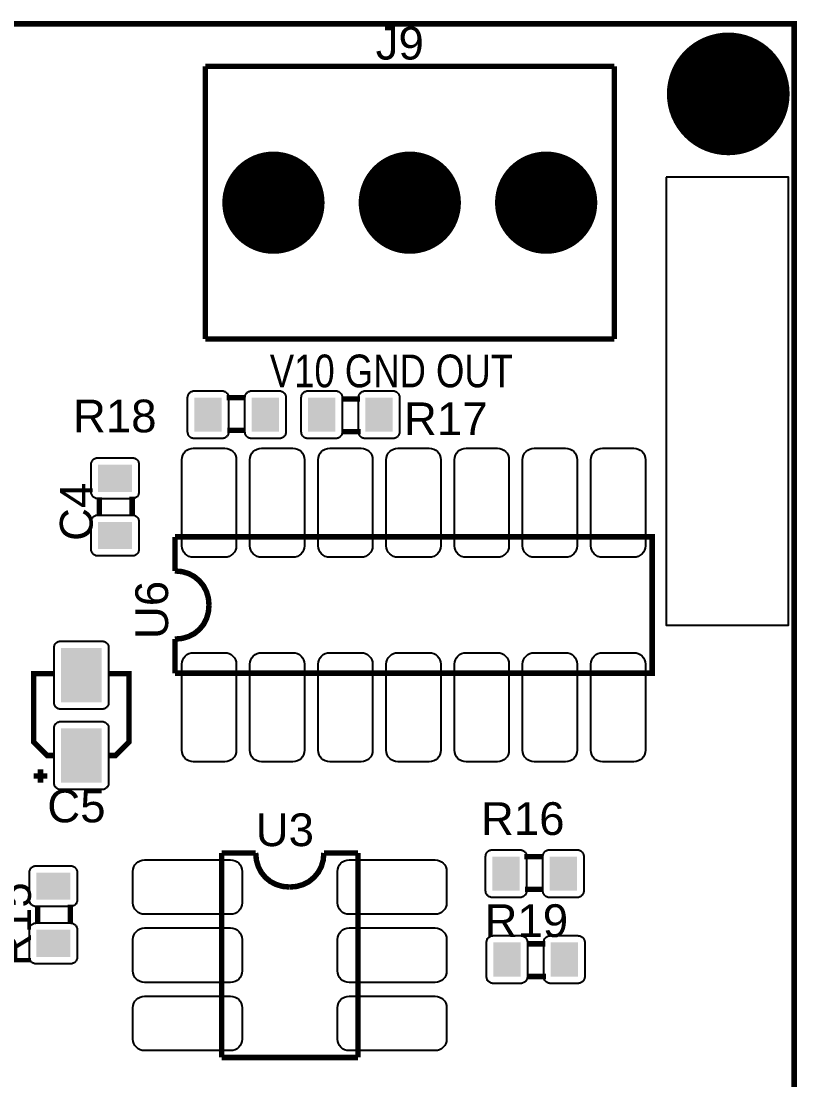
# Model space of a CAD drawing. Header units: inches. Extents: x 15 to 154, y 10 to 111.
# Drawn here: x 140.695 to 142.061, y 105.938 to 107.802 of the extents above; entities that cross this region are included whole.
import ezdxf

# ---------------------------------------------------------------- set-up
doc = ezdxf.new("R2010")
doc.units = ezdxf.units.IN
doc.header["$MEASUREMENT"] = 0

# ---------------------------------------------------------------- blocks, each defined once
blk = doc.blocks.new('RPAD')
blk.add_trace([(-0.5, -0.5), (-0.5, 0.5), (0.5, -0.5), (0.5, 0.5)])
blk = doc.blocks.new('EPAD')
at = {"const_width": 0.5}
blk.add_lwpolyline([(-0.25, 0, 1), (0.25, 0, 1)], format="xyb", close=True, dxfattribs=at)
blk = doc.blocks.new('rs485Board')
at = {"const_width": 0.008}
for points in [[(131.2508, 104.1719), (133.3106, 104.1719), (133.3106, 108.0404), (131.2508, 108.0404), (131.2508, 104.1719)], [(131.2508, 104.1719), (133.3106, 104.1719), (133.3106, 108.0404), (131.2508, 108.0404), (131.2508, 104.1719)], [(131.2508, 104.1719), (133.3106, 104.1719), (133.3106, 108.0404), (131.2508, 108.0404), (131.2508, 104.1719)], [(132.4469, 107.9781), (132.4469, 107.5781)], [(133.0469, 107.9781), (132.4469, 107.9781)], [(132.4469, 107.9781), (132.4469, 107.5781)], [(133.0469, 107.9781), (132.4469, 107.9781)], [(132.4469, 107.9781), (132.4469, 107.5781)], [(133.0469, 107.9781), (132.4469, 107.9781)], [(133.0469, 107.9781), (133.0469, 107.5781)], [(133.0469, 107.9781), (133.0469, 107.5781)], [(133.0469, 107.9781), (133.0469, 107.5781)], [(132.4469, 107.5781), (133.0469, 107.5781)], [(132.4469, 107.5781), (133.0469, 107.5781)], [(132.4469, 107.5781), (133.0469, 107.5781)], [(132.5061, 107.4921), (132.4781, 107.4921)], [(132.5061, 107.4921), (132.4781, 107.4921)], [(132.5061, 107.4921), (132.4781, 107.4921)], [(132.6468, 107.4901), (132.6738, 107.4901)], [(132.6468, 107.4901), (132.6738, 107.4901)], [(132.6468, 107.4901), (132.6738, 107.4901)], [(132.5061, 107.4441), (132.4791, 107.4441)], [(132.5061, 107.4441), (132.4791, 107.4441)], [(132.5061, 107.4441), (132.4791, 107.4441)], [(132.6468, 107.4421), (132.6748, 107.4421)], [(132.6468, 107.4421), (132.6748, 107.4421)], [(132.6468, 107.4421), (132.6748, 107.4421)], [(132.2917, 107.3189), (132.2917, 107.3459)], [(132.2917, 107.3189), (132.2917, 107.3459)], [(132.2917, 107.3189), (132.2917, 107.3459)], [(132.3397, 107.3189), (132.3397, 107.3469)], [(132.3397, 107.3189), (132.3397, 107.3469)], [(132.3397, 107.3189), (132.3397, 107.3469)], [(132.4024, 107.2379), (132.4024, 107.2879)], [(132.4024, 107.0879), (133.1024, 107.0879), (133.1024, 107.2879), (132.4024, 107.2879)], [(132.4024, 107.2379), (132.4024, 107.2879)], [(132.4024, 107.0879), (133.1024, 107.0879), (133.1024, 107.2879), (132.4024, 107.2879)], [(132.4024, 107.2379), (132.4024, 107.2879)], [(132.4024, 107.0879), (133.1024, 107.0879), (133.1024, 107.2879), (132.4024, 107.2879)], [(132.4524, 107.1879), (132.4515, 107.1981), (132.4487, 107.2076), (132.4443, 107.2161), (132.4383, 107.2234), (132.431, 107.2295), (132.4225, 107.2341), (132.4129, 107.2369), (132.4024, 107.2379)], [(132.4524, 107.1879), (132.4515, 107.1981), (132.4487, 107.2076), (132.4443, 107.2161), (132.4383, 107.2234), (132.431, 107.2295), (132.4225, 107.2341), (132.4129, 107.2369), (132.4024, 107.2379)], [(132.4524, 107.1879), (132.4515, 107.1981), (132.4487, 107.2076), (132.4443, 107.2161), (132.4383, 107.2234), (132.431, 107.2295), (132.4225, 107.2341), (132.4129, 107.2369), (132.4024, 107.2379)], [(132.4524, 107.1879), (132.4515, 107.1775), (132.4487, 107.1679), (132.4443, 107.1594), (132.4383, 107.1521), (132.431, 107.1461), (132.4225, 107.1417), (132.4129, 107.1389), (132.4024, 107.1379)], [(132.4524, 107.1879), (132.4515, 107.1775), (132.4487, 107.1679), (132.4443, 107.1594), (132.4383, 107.1521), (132.431, 107.1461), (132.4225, 107.1417), (132.4129, 107.1389), (132.4024, 107.1379)], [(132.4524, 107.1879), (132.4515, 107.1775), (132.4487, 107.1679), (132.4443, 107.1594), (132.4383, 107.1521), (132.431, 107.1461), (132.4225, 107.1417), (132.4129, 107.1389), (132.4024, 107.1379)], [(132.4024, 107.0879), (132.4024, 107.1379)], [(132.4024, 107.0879), (132.4024, 107.1379)], [(132.4024, 107.0879), (132.4024, 107.1379)], [(132.2252, 106.9671), (132.2152, 106.9671), (132.1952, 106.9871), (132.1952, 107.0871), (132.2252, 107.0871)], [(132.2252, 106.9671), (132.2152, 106.9671), (132.1952, 106.9871), (132.1952, 107.0871), (132.2252, 107.0871)], [(132.2252, 106.9671), (132.2152, 106.9671), (132.1952, 106.9871), (132.1952, 107.0871), (132.2252, 107.0871)], [(132.3052, 107.0871), (132.3352, 107.0871), (132.3352, 106.9871), (132.3152, 106.9671), (132.3052, 106.9671)], [(132.3052, 107.0871), (132.3352, 107.0871), (132.3352, 106.9871), (132.3152, 106.9671), (132.3052, 106.9671)], [(132.3052, 107.0871), (132.3352, 107.0871), (132.3352, 106.9871), (132.3152, 106.9671), (132.3052, 106.9671)], [(132.2152, 106.9371), (132.1952, 106.9371)], [(132.2152, 106.9371), (132.1952, 106.9371)], [(132.2152, 106.9371), (132.1952, 106.9371)], [(132.2052, 106.9471), (132.2052, 106.9271)], [(132.2052, 106.9471), (132.2052, 106.9271)], [(132.2052, 106.9471), (132.2052, 106.9271)], [(132.4709, 106.8242), (132.5209, 106.8242)], [(132.4709, 106.8242), (132.4709, 106.5242)], [(132.4709, 106.8242), (132.5209, 106.8242)], [(132.4709, 106.8242), (132.4709, 106.5242)], [(132.4709, 106.8242), (132.5209, 106.8242)], [(132.4709, 106.8242), (132.4709, 106.5242)], [(132.5709, 106.7742), (132.5605, 106.7751), (132.5509, 106.7779), (132.5424, 106.7823), (132.5351, 106.7883), (132.5291, 106.7956), (132.5247, 106.8041), (132.5219, 106.8137), (132.5209, 106.8242)], [(132.5709, 106.7742), (132.5605, 106.7751), (132.5509, 106.7779), (132.5424, 106.7823), (132.5351, 106.7883), (132.5291, 106.7956), (132.5247, 106.8041), (132.5219, 106.8137), (132.5209, 106.8242)], [(132.5709, 106.7742), (132.5605, 106.7751), (132.5509, 106.7779), (132.5424, 106.7823), (132.5351, 106.7883), (132.5291, 106.7956), (132.5247, 106.8041), (132.5219, 106.8137), (132.5209, 106.8242)], [(132.5709, 106.7742), (132.5811, 106.7751), (132.5906, 106.7779), (132.5991, 106.7823), (132.6064, 106.7883), (132.6125, 106.7956), (132.6171, 106.8041), (132.6199, 106.8137), (132.6209, 106.8242)], [(132.5709, 106.7742), (132.5811, 106.7751), (132.5906, 106.7779), (132.5991, 106.7823), (132.6064, 106.7883), (132.6125, 106.7956), (132.6171, 106.8041), (132.6199, 106.8137), (132.6209, 106.8242)], [(132.5709, 106.7742), (132.5811, 106.7751), (132.5906, 106.7779), (132.5991, 106.7823), (132.6064, 106.7883), (132.6125, 106.7956), (132.6171, 106.8041), (132.6199, 106.8137), (132.6209, 106.8242)], [(132.6209, 106.8242), (132.6709, 106.8242)], [(132.6209, 106.8242), (132.6709, 106.8242)], [(132.6209, 106.8242), (132.6709, 106.8242)], [(132.6709, 106.8242), (132.6709, 106.5242)], [(132.6709, 106.8242), (132.6709, 106.5242)], [(132.6709, 106.8242), (132.6709, 106.5242)], [(132.9431, 106.8188), (132.9151, 106.8188)], [(132.9431, 106.8188), (132.9151, 106.8188)], [(132.9431, 106.8188), (132.9151, 106.8188)], [(132.9431, 106.7708), (132.9161, 106.7708)], [(132.9431, 106.7708), (132.9161, 106.7708)], [(132.9431, 106.7708), (132.9161, 106.7708)], [(132.2011, 106.7205), (132.2011, 106.7475)], [(132.2011, 106.7205), (132.2011, 106.7475)], [(132.2011, 106.7205), (132.2011, 106.7475)], [(132.2491, 106.7205), (132.2491, 106.7485)], [(132.2491, 106.7205), (132.2491, 106.7485)], [(132.2491, 106.7205), (132.2491, 106.7485)], [(132.9185, 106.6909), (132.9455, 106.6909)], [(132.9185, 106.6909), (132.9455, 106.6909)], [(132.9185, 106.6909), (132.9455, 106.6909)], [(132.9185, 106.6429), (132.9465, 106.6429)], [(132.9185, 106.6429), (132.9465, 106.6429)], [(132.9185, 106.6429), (132.9465, 106.6429)], [(132.4709, 106.5242), (132.6709, 106.5242)], [(132.4709, 106.5242), (132.6709, 106.5242)], [(132.4709, 106.5242), (132.6709, 106.5242)]]:
    blk.add_lwpolyline(points, dxfattribs=at)
blk.add_lwpolyline([(133.1227, 107.8157), (133.1227, 107.1582), (133.3026, 107.1582), (133.3026, 107.8157), (133.1227, 107.8157)])
for points in [[(132.4711, 107.4321), (132.4311, 107.4321), (132.4301, 107.4321), (132.4291, 107.4323), (132.4281, 107.4325), (132.4272, 107.4328), (132.4263, 107.4333), (132.4255, 107.4338), (132.4247, 107.4343), (132.424, 107.435), (132.4234, 107.4357), (132.4228, 107.4364), (132.4223, 107.4373), (132.4219, 107.4381), (132.4216, 107.4391), (132.4213, 107.44), (132.4212, 107.441), (132.4211, 107.4421), (132.4211, 107.4921), (132.4212, 107.4931), (132.4213, 107.4941), (132.4216, 107.4951), (132.4219, 107.496), (132.4223, 107.4969), (132.4228, 107.4977), (132.4234, 107.4985), (132.424, 107.4992), (132.4247, 107.4998), (132.4255, 107.5004), (132.4263, 107.5009), (132.4272, 107.5013), (132.4281, 107.5016), (132.4291, 107.5019), (132.4301, 107.502), (132.4311, 107.5021), (132.4711, 107.5021), (132.4722, 107.502), (132.4732, 107.5019), (132.4741, 107.5016), (132.4751, 107.5013), (132.4759, 107.5009), (132.4768, 107.5004), (132.4775, 107.4998), (132.4782, 107.4992), (132.4789, 107.4985), (132.4794, 107.4977), (132.4799, 107.4969), (132.4804, 107.496), (132.4807, 107.4951), (132.4809, 107.4941), (132.4811, 107.4931), (132.4811, 107.4921), (132.4811, 107.4421), (132.4811, 107.441), (132.4809, 107.44), (132.4807, 107.4391), (132.4804, 107.4381), (132.4799, 107.4373), (132.4794, 107.4364), (132.4789, 107.4357), (132.4782, 107.435), (132.4775, 107.4343), (132.4768, 107.4338), (132.4759, 107.4333), (132.4751, 107.4328), (132.4741, 107.4325), (132.4732, 107.4323), (132.4722, 107.4321), (132.4711, 107.4321)], [(132.5551, 107.4321), (132.5151, 107.4321), (132.5141, 107.4321), (132.5131, 107.4323), (132.5121, 107.4325), (132.5112, 107.4328), (132.5103, 107.4333), (132.5095, 107.4338), (132.5087, 107.4343), (132.508, 107.435), (132.5074, 107.4357), (132.5068, 107.4364), (132.5063, 107.4373), (132.5059, 107.4381), (132.5056, 107.4391), (132.5053, 107.44), (132.5052, 107.441), (132.5051, 107.4421), (132.5051, 107.4921), (132.5052, 107.4931), (132.5053, 107.4941), (132.5056, 107.4951), (132.5059, 107.496), (132.5063, 107.4969), (132.5068, 107.4977), (132.5074, 107.4985), (132.508, 107.4992), (132.5087, 107.4998), (132.5095, 107.5004), (132.5103, 107.5009), (132.5112, 107.5013), (132.5121, 107.5016), (132.5131, 107.5019), (132.5141, 107.502), (132.5151, 107.5021), (132.5551, 107.5021), (132.5562, 107.502), (132.5572, 107.5019), (132.5581, 107.5016), (132.5591, 107.5013), (132.5599, 107.5009), (132.5608, 107.5004), (132.5615, 107.4998), (132.5622, 107.4992), (132.5629, 107.4985), (132.5634, 107.4977), (132.5639, 107.4969), (132.5644, 107.496), (132.5647, 107.4951), (132.5649, 107.4941), (132.5651, 107.4931), (132.5651, 107.4921), (132.5651, 107.4421), (132.5651, 107.441), (132.5649, 107.44), (132.5647, 107.4391), (132.5644, 107.4381), (132.5639, 107.4373), (132.5634, 107.4364), (132.5629, 107.4357), (132.5622, 107.435), (132.5615, 107.4343), (132.5608, 107.4338), (132.5599, 107.4333), (132.5591, 107.4328), (132.5581, 107.4325), (132.5572, 107.4323), (132.5562, 107.4321), (132.5551, 107.4321)], [(132.5978, 107.5021), (132.6378, 107.5021), (132.6388, 107.502), (132.6398, 107.5019), (132.6408, 107.5016), (132.6417, 107.5013), (132.6426, 107.5009), (132.6434, 107.5004), (132.6442, 107.4998), (132.6449, 107.4992), (132.6455, 107.4985), (132.6461, 107.4977), (132.6466, 107.4969), (132.647, 107.496), (132.6474, 107.4951), (132.6476, 107.4941), (132.6477, 107.4931), (132.6478, 107.4921), (132.6478, 107.4421), (132.6477, 107.441), (132.6476, 107.44), (132.6474, 107.4391), (132.647, 107.4381), (132.6466, 107.4373), (132.6461, 107.4364), (132.6455, 107.4357), (132.6449, 107.435), (132.6442, 107.4343), (132.6434, 107.4338), (132.6426, 107.4333), (132.6417, 107.4328), (132.6408, 107.4325), (132.6398, 107.4323), (132.6388, 107.4321), (132.6378, 107.4321), (132.5978, 107.4321), (132.5968, 107.4321), (132.5958, 107.4323), (132.5948, 107.4325), (132.5939, 107.4328), (132.593, 107.4333), (132.5922, 107.4338), (132.5914, 107.4343), (132.5907, 107.435), (132.5901, 107.4357), (132.5895, 107.4364), (132.589, 107.4373), (132.5886, 107.4381), (132.5882, 107.4391), (132.588, 107.44), (132.5879, 107.441), (132.5878, 107.4421), (132.5878, 107.4921), (132.5879, 107.4931), (132.588, 107.4941), (132.5882, 107.4951), (132.5886, 107.496), (132.589, 107.4969), (132.5895, 107.4977), (132.5901, 107.4985), (132.5907, 107.4992), (132.5914, 107.4998), (132.5922, 107.5004), (132.593, 107.5009), (132.5939, 107.5013), (132.5948, 107.5016), (132.5958, 107.5019), (132.5968, 107.502), (132.5978, 107.5021)], [(132.6818, 107.5021), (132.7218, 107.5021), (132.7228, 107.502), (132.7238, 107.5019), (132.7248, 107.5016), (132.7257, 107.5013), (132.7266, 107.5009), (132.7274, 107.5004), (132.7282, 107.4998), (132.7289, 107.4992), (132.7295, 107.4985), (132.7301, 107.4977), (132.7306, 107.4969), (132.731, 107.496), (132.7314, 107.4951), (132.7316, 107.4941), (132.7317, 107.4931), (132.7318, 107.4921), (132.7318, 107.4421), (132.7317, 107.441), (132.7316, 107.44), (132.7314, 107.4391), (132.731, 107.4381), (132.7306, 107.4373), (132.7301, 107.4364), (132.7295, 107.4357), (132.7289, 107.435), (132.7282, 107.4343), (132.7274, 107.4338), (132.7266, 107.4333), (132.7257, 107.4328), (132.7248, 107.4325), (132.7238, 107.4323), (132.7228, 107.4321), (132.7218, 107.4321), (132.6818, 107.4321), (132.6808, 107.4321), (132.6798, 107.4323), (132.6788, 107.4325), (132.6779, 107.4328), (132.677, 107.4333), (132.6762, 107.4338), (132.6754, 107.4343), (132.6747, 107.435), (132.6741, 107.4357), (132.6735, 107.4364), (132.673, 107.4373), (132.6726, 107.4381), (132.6722, 107.4391), (132.672, 107.44), (132.6719, 107.441), (132.6718, 107.4421), (132.6718, 107.4921), (132.6719, 107.4931), (132.672, 107.4941), (132.6722, 107.4951), (132.6726, 107.496), (132.673, 107.4969), (132.6735, 107.4977), (132.6741, 107.4985), (132.6747, 107.4992), (132.6754, 107.4998), (132.6762, 107.5004), (132.677, 107.5009), (132.6779, 107.5013), (132.6788, 107.5016), (132.6798, 107.5019), (132.6808, 107.502), (132.6818, 107.5021)], [(132.4294, 107.4179), (132.4754, 107.4179), (132.4789, 107.4176), (132.4821, 107.4166), (132.485, 107.4151), (132.4875, 107.413), (132.4896, 107.4105), (132.4911, 107.4076), (132.4921, 107.4044), (132.4924, 107.4009), (132.4924, 107.2749), (132.4921, 107.2715), (132.4911, 107.2682), (132.4896, 107.2654), (132.4875, 107.2629), (132.485, 107.2608), (132.4821, 107.2592), (132.4789, 107.2583), (132.4754, 107.2579), (132.4294, 107.2579), (132.426, 107.2583), (132.4228, 107.2592), (132.4199, 107.2608), (132.4174, 107.2629), (132.4153, 107.2654), (132.4138, 107.2682), (132.4128, 107.2715), (132.4124, 107.2749), (132.4124, 107.4009), (132.4128, 107.4044), (132.4138, 107.4076), (132.4153, 107.4105), (132.4174, 107.413), (132.4199, 107.4151), (132.4228, 107.4166), (132.426, 107.4176), (132.4294, 107.4179)], [(132.5294, 107.4179), (132.5754, 107.4179), (132.5789, 107.4176), (132.5821, 107.4166), (132.585, 107.4151), (132.5875, 107.413), (132.5896, 107.4105), (132.5911, 107.4076), (132.5921, 107.4044), (132.5924, 107.4009), (132.5924, 107.2749), (132.5921, 107.2715), (132.5911, 107.2682), (132.5896, 107.2654), (132.5875, 107.2629), (132.585, 107.2608), (132.5821, 107.2592), (132.5789, 107.2583), (132.5754, 107.2579), (132.5294, 107.2579), (132.526, 107.2583), (132.5228, 107.2592), (132.5199, 107.2608), (132.5174, 107.2629), (132.5153, 107.2654), (132.5138, 107.2682), (132.5128, 107.2715), (132.5124, 107.2749), (132.5124, 107.4009), (132.5128, 107.4044), (132.5138, 107.4076), (132.5153, 107.4105), (132.5174, 107.413), (132.5199, 107.4151), (132.5228, 107.4166), (132.526, 107.4176), (132.5294, 107.4179)], [(132.6294, 107.4179), (132.6754, 107.4179), (132.6789, 107.4176), (132.6821, 107.4166), (132.685, 107.4151), (132.6875, 107.413), (132.6896, 107.4105), (132.6911, 107.4076), (132.6921, 107.4044), (132.6924, 107.4009), (132.6924, 107.2749), (132.6921, 107.2715), (132.6911, 107.2682), (132.6896, 107.2654), (132.6875, 107.2629), (132.685, 107.2608), (132.6821, 107.2592), (132.6789, 107.2583), (132.6754, 107.2579), (132.6294, 107.2579), (132.626, 107.2583), (132.6228, 107.2592), (132.6199, 107.2608), (132.6174, 107.2629), (132.6153, 107.2654), (132.6138, 107.2682), (132.6128, 107.2715), (132.6124, 107.2749), (132.6124, 107.4009), (132.6128, 107.4044), (132.6138, 107.4076), (132.6153, 107.4105), (132.6174, 107.413), (132.6199, 107.4151), (132.6228, 107.4166), (132.626, 107.4176), (132.6294, 107.4179)], [(132.7294, 107.4179), (132.7754, 107.4179), (132.7789, 107.4176), (132.7821, 107.4166), (132.785, 107.4151), (132.7875, 107.413), (132.7896, 107.4105), (132.7911, 107.4076), (132.7921, 107.4044), (132.7924, 107.4009), (132.7924, 107.2749), (132.7921, 107.2715), (132.7911, 107.2682), (132.7896, 107.2654), (132.7875, 107.2629), (132.785, 107.2608), (132.7821, 107.2592), (132.7789, 107.2583), (132.7754, 107.2579), (132.7294, 107.2579), (132.726, 107.2583), (132.7228, 107.2592), (132.7199, 107.2608), (132.7174, 107.2629), (132.7153, 107.2654), (132.7138, 107.2682), (132.7128, 107.2715), (132.7124, 107.2749), (132.7124, 107.4009), (132.7128, 107.4044), (132.7138, 107.4076), (132.7153, 107.4105), (132.7174, 107.413), (132.7199, 107.4151), (132.7228, 107.4166), (132.726, 107.4176), (132.7294, 107.4179)], [(132.8294, 107.4179), (132.8754, 107.4179), (132.8789, 107.4176), (132.8821, 107.4166), (132.885, 107.4151), (132.8875, 107.413), (132.8896, 107.4105), (132.8911, 107.4076), (132.8921, 107.4044), (132.8924, 107.4009), (132.8924, 107.2749), (132.8921, 107.2715), (132.8911, 107.2682), (132.8896, 107.2654), (132.8875, 107.2629), (132.885, 107.2608), (132.8821, 107.2592), (132.8789, 107.2583), (132.8754, 107.2579), (132.8294, 107.2579), (132.826, 107.2583), (132.8228, 107.2592), (132.8199, 107.2608), (132.8174, 107.2629), (132.8153, 107.2654), (132.8138, 107.2682), (132.8128, 107.2715), (132.8124, 107.2749), (132.8124, 107.4009), (132.8128, 107.4044), (132.8138, 107.4076), (132.8153, 107.4105), (132.8174, 107.413), (132.8199, 107.4151), (132.8228, 107.4166), (132.826, 107.4176), (132.8294, 107.4179)], [(132.9294, 107.4179), (132.9754, 107.4179), (132.9789, 107.4176), (132.9821, 107.4166), (132.985, 107.4151), (132.9875, 107.413), (132.9896, 107.4105), (132.9911, 107.4076), (132.9921, 107.4044), (132.9924, 107.4009), (132.9924, 107.2749), (132.9921, 107.2715), (132.9911, 107.2682), (132.9896, 107.2654), (132.9875, 107.2629), (132.985, 107.2608), (132.9821, 107.2592), (132.9789, 107.2583), (132.9754, 107.2579), (132.9294, 107.2579), (132.926, 107.2583), (132.9228, 107.2592), (132.9199, 107.2608), (132.9174, 107.2629), (132.9153, 107.2654), (132.9138, 107.2682), (132.9128, 107.2715), (132.9124, 107.2749), (132.9124, 107.4009), (132.9128, 107.4044), (132.9138, 107.4076), (132.9153, 107.4105), (132.9174, 107.413), (132.9199, 107.4151), (132.9228, 107.4166), (132.926, 107.4176), (132.9294, 107.4179)], [(133.0294, 107.4179), (133.0754, 107.4179), (133.0789, 107.4176), (133.0821, 107.4166), (133.085, 107.4151), (133.0875, 107.413), (133.0896, 107.4105), (133.0911, 107.4076), (133.0921, 107.4044), (133.0924, 107.4009), (133.0924, 107.2749), (133.0921, 107.2715), (133.0911, 107.2682), (133.0896, 107.2654), (133.0875, 107.2629), (133.085, 107.2608), (133.0821, 107.2592), (133.0789, 107.2583), (133.0754, 107.2579), (133.0294, 107.2579), (133.026, 107.2583), (133.0228, 107.2592), (133.0199, 107.2608), (133.0174, 107.2629), (133.0153, 107.2654), (133.0138, 107.2682), (133.0128, 107.2715), (133.0124, 107.2749), (133.0124, 107.4009), (133.0128, 107.4044), (133.0138, 107.4076), (133.0153, 107.4105), (133.0174, 107.413), (133.0199, 107.4151), (133.0228, 107.4166), (133.026, 107.4176), (133.0294, 107.4179)], [(132.2797, 107.3539), (132.2797, 107.3939), (132.2797, 107.3949), (132.2798, 107.3959), (132.2801, 107.3969), (132.2804, 107.3978), (132.2808, 107.3987), (132.2813, 107.3995), (132.2819, 107.4003), (132.2825, 107.401), (132.2832, 107.4017), (132.284, 107.4022), (132.2848, 107.4027), (132.2857, 107.4031), (132.2866, 107.4035), (132.2876, 107.4037), (132.2886, 107.4039), (132.2897, 107.4039), (132.3397, 107.4039), (132.3407, 107.4039), (132.3417, 107.4037), (132.3427, 107.4035), (132.3436, 107.4031), (132.3445, 107.4027), (132.3453, 107.4022), (132.3461, 107.4017), (132.3468, 107.401), (132.3474, 107.4003), (132.348, 107.3995), (132.3485, 107.3987), (132.3489, 107.3978), (132.3492, 107.3969), (132.3495, 107.3959), (132.3496, 107.3949), (132.3497, 107.3939), (132.3497, 107.3539), (132.3496, 107.3529), (132.3495, 107.3519), (132.3492, 107.3509), (132.3489, 107.35), (132.3485, 107.3491), (132.348, 107.3483), (132.3474, 107.3475), (132.3468, 107.3468), (132.3461, 107.3462), (132.3453, 107.3456), (132.3445, 107.3451), (132.3436, 107.3447), (132.3427, 107.3443), (132.3417, 107.3441), (132.3407, 107.344), (132.3397, 107.3439), (132.2897, 107.3439), (132.2886, 107.344), (132.2876, 107.3441), (132.2866, 107.3443), (132.2857, 107.3447), (132.2848, 107.3451), (132.284, 107.3456), (132.2832, 107.3462), (132.2825, 107.3468), (132.2819, 107.3475), (132.2813, 107.3483), (132.2808, 107.3491), (132.2804, 107.35), (132.2801, 107.3509), (132.2798, 107.3519), (132.2797, 107.3529), (132.2797, 107.3539)], [(132.2797, 107.2699), (132.2797, 107.3099), (132.2797, 107.3109), (132.2798, 107.3119), (132.2801, 107.3129), (132.2804, 107.3138), (132.2808, 107.3147), (132.2813, 107.3155), (132.2819, 107.3163), (132.2825, 107.317), (132.2832, 107.3177), (132.284, 107.3182), (132.2848, 107.3187), (132.2857, 107.3191), (132.2866, 107.3195), (132.2876, 107.3197), (132.2886, 107.3199), (132.2897, 107.3199), (132.3397, 107.3199), (132.3407, 107.3199), (132.3417, 107.3197), (132.3427, 107.3195), (132.3436, 107.3191), (132.3445, 107.3187), (132.3453, 107.3182), (132.3461, 107.3177), (132.3468, 107.317), (132.3474, 107.3163), (132.348, 107.3155), (132.3485, 107.3147), (132.3489, 107.3138), (132.3492, 107.3129), (132.3495, 107.3119), (132.3496, 107.3109), (132.3497, 107.3099), (132.3497, 107.2699), (132.3496, 107.2689), (132.3495, 107.2679), (132.3492, 107.2669), (132.3489, 107.266), (132.3485, 107.2651), (132.348, 107.2643), (132.3474, 107.2635), (132.3468, 107.2628), (132.3461, 107.2622), (132.3453, 107.2616), (132.3445, 107.2611), (132.3436, 107.2607), (132.3427, 107.2603), (132.3417, 107.2601), (132.3407, 107.26), (132.3397, 107.2599), (132.2897, 107.2599), (132.2886, 107.26), (132.2876, 107.2601), (132.2866, 107.2603), (132.2857, 107.2607), (132.2848, 107.2611), (132.284, 107.2616), (132.2832, 107.2622), (132.2825, 107.2628), (132.2819, 107.2635), (132.2813, 107.2643), (132.2808, 107.2651), (132.2804, 107.266), (132.2801, 107.2669), (132.2798, 107.2679), (132.2797, 107.2689), (132.2797, 107.2699)], [(132.2952, 107.0351), (132.2352, 107.0351), (132.2342, 107.0351), (132.2332, 107.0353), (132.2322, 107.0355), (132.2313, 107.0358), (132.2304, 107.0363), (132.2296, 107.0368), (132.2288, 107.0373), (132.2281, 107.038), (132.2274, 107.0387), (132.2269, 107.0394), (132.2264, 107.0403), (132.226, 107.0411), (132.2256, 107.0421), (132.2254, 107.043), (132.2252, 107.044), (132.2252, 107.0451), (132.2252, 107.1251), (132.2252, 107.1261), (132.2254, 107.1271), (132.2256, 107.1281), (132.226, 107.129), (132.2264, 107.1299), (132.2269, 107.1307), (132.2274, 107.1315), (132.2281, 107.1322), (132.2288, 107.1328), (132.2296, 107.1334), (132.2304, 107.1339), (132.2313, 107.1343), (132.2322, 107.1346), (132.2332, 107.1349), (132.2342, 107.135), (132.2352, 107.1351), (132.2952, 107.1351), (132.2962, 107.135), (132.2972, 107.1349), (132.2982, 107.1346), (132.2991, 107.1343), (132.3, 107.1339), (132.3008, 107.1334), (132.3016, 107.1328), (132.3023, 107.1322), (132.3029, 107.1315), (132.3035, 107.1307), (132.304, 107.1299), (132.3044, 107.129), (132.3048, 107.1281), (132.305, 107.1271), (132.3051, 107.1261), (132.3052, 107.1251), (132.3052, 107.0451), (132.3051, 107.044), (132.305, 107.043), (132.3048, 107.0421), (132.3044, 107.0411), (132.304, 107.0403), (132.3035, 107.0394), (132.3029, 107.0387), (132.3023, 107.038), (132.3016, 107.0373), (132.3008, 107.0368), (132.3, 107.0363), (132.2991, 107.0358), (132.2982, 107.0355), (132.2972, 107.0353), (132.2962, 107.0351), (132.2952, 107.0351)], [(132.4294, 107.1179), (132.4754, 107.1179), (132.4789, 107.1176), (132.4821, 107.1166), (132.485, 107.1151), (132.4875, 107.113), (132.4896, 107.1105), (132.4911, 107.1076), (132.4921, 107.1044), (132.4924, 107.1009), (132.4924, 106.9749), (132.4921, 106.9715), (132.4911, 106.9682), (132.4896, 106.9654), (132.4875, 106.9629), (132.485, 106.9608), (132.4821, 106.9592), (132.4789, 106.9583), (132.4754, 106.9579), (132.4294, 106.9579), (132.426, 106.9583), (132.4228, 106.9592), (132.4199, 106.9608), (132.4174, 106.9629), (132.4153, 106.9654), (132.4138, 106.9682), (132.4128, 106.9715), (132.4124, 106.9749), (132.4124, 107.1009), (132.4128, 107.1044), (132.4138, 107.1076), (132.4153, 107.1105), (132.4174, 107.113), (132.4199, 107.1151), (132.4228, 107.1166), (132.426, 107.1176), (132.4294, 107.1179)], [(132.5294, 107.1179), (132.5754, 107.1179), (132.5789, 107.1176), (132.5821, 107.1166), (132.585, 107.1151), (132.5875, 107.113), (132.5896, 107.1105), (132.5911, 107.1076), (132.5921, 107.1044), (132.5924, 107.1009), (132.5924, 106.9749), (132.5921, 106.9715), (132.5911, 106.9682), (132.5896, 106.9654), (132.5875, 106.9629), (132.585, 106.9608), (132.5821, 106.9592), (132.5789, 106.9583), (132.5754, 106.9579), (132.5294, 106.9579), (132.526, 106.9583), (132.5228, 106.9592), (132.5199, 106.9608), (132.5174, 106.9629), (132.5153, 106.9654), (132.5138, 106.9682), (132.5128, 106.9715), (132.5124, 106.9749), (132.5124, 107.1009), (132.5128, 107.1044), (132.5138, 107.1076), (132.5153, 107.1105), (132.5174, 107.113), (132.5199, 107.1151), (132.5228, 107.1166), (132.526, 107.1176), (132.5294, 107.1179)], [(132.6294, 107.1179), (132.6754, 107.1179), (132.6789, 107.1176), (132.6821, 107.1166), (132.685, 107.1151), (132.6875, 107.113), (132.6896, 107.1105), (132.6911, 107.1076), (132.6921, 107.1044), (132.6924, 107.1009), (132.6924, 106.9749), (132.6921, 106.9715), (132.6911, 106.9682), (132.6896, 106.9654), (132.6875, 106.9629), (132.685, 106.9608), (132.6821, 106.9592), (132.6789, 106.9583), (132.6754, 106.9579), (132.6294, 106.9579), (132.626, 106.9583), (132.6228, 106.9592), (132.6199, 106.9608), (132.6174, 106.9629), (132.6153, 106.9654), (132.6138, 106.9682), (132.6128, 106.9715), (132.6124, 106.9749), (132.6124, 107.1009), (132.6128, 107.1044), (132.6138, 107.1076), (132.6153, 107.1105), (132.6174, 107.113), (132.6199, 107.1151), (132.6228, 107.1166), (132.626, 107.1176), (132.6294, 107.1179)], [(132.7294, 107.1179), (132.7754, 107.1179), (132.7789, 107.1176), (132.7821, 107.1166), (132.785, 107.1151), (132.7875, 107.113), (132.7896, 107.1105), (132.7911, 107.1076), (132.7921, 107.1044), (132.7924, 107.1009), (132.7924, 106.9749), (132.7921, 106.9715), (132.7911, 106.9682), (132.7896, 106.9654), (132.7875, 106.9629), (132.785, 106.9608), (132.7821, 106.9592), (132.7789, 106.9583), (132.7754, 106.9579), (132.7294, 106.9579), (132.726, 106.9583), (132.7228, 106.9592), (132.7199, 106.9608), (132.7174, 106.9629), (132.7153, 106.9654), (132.7138, 106.9682), (132.7128, 106.9715), (132.7124, 106.9749), (132.7124, 107.1009), (132.7128, 107.1044), (132.7138, 107.1076), (132.7153, 107.1105), (132.7174, 107.113), (132.7199, 107.1151), (132.7228, 107.1166), (132.726, 107.1176), (132.7294, 107.1179)], [(132.8294, 107.1179), (132.8754, 107.1179), (132.8789, 107.1176), (132.8821, 107.1166), (132.885, 107.1151), (132.8875, 107.113), (132.8896, 107.1105), (132.8911, 107.1076), (132.8921, 107.1044), (132.8924, 107.1009), (132.8924, 106.9749), (132.8921, 106.9715), (132.8911, 106.9682), (132.8896, 106.9654), (132.8875, 106.9629), (132.885, 106.9608), (132.8821, 106.9592), (132.8789, 106.9583), (132.8754, 106.9579), (132.8294, 106.9579), (132.826, 106.9583), (132.8228, 106.9592), (132.8199, 106.9608), (132.8174, 106.9629), (132.8153, 106.9654), (132.8138, 106.9682), (132.8128, 106.9715), (132.8124, 106.9749), (132.8124, 107.1009), (132.8128, 107.1044), (132.8138, 107.1076), (132.8153, 107.1105), (132.8174, 107.113), (132.8199, 107.1151), (132.8228, 107.1166), (132.826, 107.1176), (132.8294, 107.1179)], [(132.9294, 107.1179), (132.9754, 107.1179), (132.9789, 107.1176), (132.9821, 107.1166), (132.985, 107.1151), (132.9875, 107.113), (132.9896, 107.1105), (132.9911, 107.1076), (132.9921, 107.1044), (132.9924, 107.1009), (132.9924, 106.9749), (132.9921, 106.9715), (132.9911, 106.9682), (132.9896, 106.9654), (132.9875, 106.9629), (132.985, 106.9608), (132.9821, 106.9592), (132.9789, 106.9583), (132.9754, 106.9579), (132.9294, 106.9579), (132.926, 106.9583), (132.9228, 106.9592), (132.9199, 106.9608), (132.9174, 106.9629), (132.9153, 106.9654), (132.9138, 106.9682), (132.9128, 106.9715), (132.9124, 106.9749), (132.9124, 107.1009), (132.9128, 107.1044), (132.9138, 107.1076), (132.9153, 107.1105), (132.9174, 107.113), (132.9199, 107.1151), (132.9228, 107.1166), (132.926, 107.1176), (132.9294, 107.1179)], [(133.0294, 107.1179), (133.0754, 107.1179), (133.0789, 107.1176), (133.0821, 107.1166), (133.085, 107.1151), (133.0875, 107.113), (133.0896, 107.1105), (133.0911, 107.1076), (133.0921, 107.1044), (133.0924, 107.1009), (133.0924, 106.9749), (133.0921, 106.9715), (133.0911, 106.9682), (133.0896, 106.9654), (133.0875, 106.9629), (133.085, 106.9608), (133.0821, 106.9592), (133.0789, 106.9583), (133.0754, 106.9579), (133.0294, 106.9579), (133.026, 106.9583), (133.0228, 106.9592), (133.0199, 106.9608), (133.0174, 106.9629), (133.0153, 106.9654), (133.0138, 106.9682), (133.0128, 106.9715), (133.0124, 106.9749), (133.0124, 107.1009), (133.0128, 107.1044), (133.0138, 107.1076), (133.0153, 107.1105), (133.0174, 107.113), (133.0199, 107.1151), (133.0228, 107.1166), (133.026, 107.1176), (133.0294, 107.1179)], [(132.2952, 106.9171), (132.2352, 106.9171), (132.2342, 106.9171), (132.2332, 106.9173), (132.2322, 106.9175), (132.2313, 106.9178), (132.2304, 106.9183), (132.2296, 106.9188), (132.2288, 106.9193), (132.2281, 106.92), (132.2274, 106.9207), (132.2269, 106.9214), (132.2264, 106.9223), (132.226, 106.9231), (132.2256, 106.9241), (132.2254, 106.925), (132.2252, 106.926), (132.2252, 106.9271), (132.2252, 107.0071), (132.2252, 107.0081), (132.2254, 107.0091), (132.2256, 107.0101), (132.226, 107.011), (132.2264, 107.0119), (132.2269, 107.0127), (132.2274, 107.0135), (132.2281, 107.0142), (132.2288, 107.0148), (132.2296, 107.0154), (132.2304, 107.0159), (132.2313, 107.0163), (132.2322, 107.0166), (132.2332, 107.0169), (132.2342, 107.017), (132.2352, 107.0171), (132.2952, 107.0171), (132.2962, 107.017), (132.2972, 107.0169), (132.2982, 107.0166), (132.2991, 107.0163), (132.3, 107.0159), (132.3008, 107.0154), (132.3016, 107.0148), (132.3023, 107.0142), (132.3029, 107.0135), (132.3035, 107.0127), (132.304, 107.0119), (132.3044, 107.011), (132.3048, 107.0101), (132.305, 107.0091), (132.3051, 107.0081), (132.3052, 107.0071), (132.3052, 106.9271), (132.3051, 106.926), (132.305, 106.925), (132.3048, 106.9241), (132.3044, 106.9231), (132.304, 106.9223), (132.3035, 106.9214), (132.3029, 106.9207), (132.3023, 106.92), (132.3016, 106.9193), (132.3008, 106.9188), (132.3, 106.9183), (132.2991, 106.9178), (132.2982, 106.9175), (132.2972, 106.9173), (132.2962, 106.9171), (132.2952, 106.9171)], [(132.9081, 106.7588), (132.8681, 106.7588), (132.8671, 106.7589), (132.8661, 106.759), (132.8651, 106.7593), (132.8642, 106.7596), (132.8633, 106.76), (132.8625, 106.7605), (132.8617, 106.7611), (132.861, 106.7617), (132.8604, 106.7624), (132.8598, 106.7632), (132.8593, 106.764), (132.8589, 106.7649), (132.8586, 106.7658), (132.8583, 106.7668), (132.8582, 106.7678), (132.8581, 106.7688), (132.8581, 106.8188), (132.8582, 106.8199), (132.8583, 106.8209), (132.8586, 106.8219), (132.8589, 106.8228), (132.8593, 106.8237), (132.8598, 106.8245), (132.8604, 106.8252), (132.861, 106.826), (132.8617, 106.8266), (132.8625, 106.8272), (132.8633, 106.8277), (132.8642, 106.8281), (132.8651, 106.8284), (132.8661, 106.8286), (132.8671, 106.8288), (132.8681, 106.8288), (132.9081, 106.8288), (132.9092, 106.8288), (132.9102, 106.8286), (132.9111, 106.8284), (132.9121, 106.8281), (132.9129, 106.8277), (132.9138, 106.8272), (132.9145, 106.8266), (132.9152, 106.826), (132.9159, 106.8252), (132.9164, 106.8245), (132.9169, 106.8237), (132.9174, 106.8228), (132.9177, 106.8219), (132.9179, 106.8209), (132.9181, 106.8199), (132.9181, 106.8188), (132.9181, 106.7688), (132.9181, 106.7678), (132.9179, 106.7668), (132.9177, 106.7658), (132.9174, 106.7649), (132.9169, 106.764), (132.9164, 106.7632), (132.9159, 106.7624), (132.9152, 106.7617), (132.9145, 106.7611), (132.9138, 106.7605), (132.9129, 106.76), (132.9121, 106.7596), (132.9111, 106.7593), (132.9102, 106.759), (132.9092, 106.7589), (132.9081, 106.7588)], [(132.9921, 106.7588), (132.9521, 106.7588), (132.9511, 106.7589), (132.9501, 106.759), (132.9491, 106.7593), (132.9482, 106.7596), (132.9473, 106.76), (132.9465, 106.7605), (132.9457, 106.7611), (132.945, 106.7617), (132.9444, 106.7624), (132.9438, 106.7632), (132.9433, 106.764), (132.9429, 106.7649), (132.9426, 106.7658), (132.9423, 106.7668), (132.9422, 106.7678), (132.9421, 106.7688), (132.9421, 106.8188), (132.9422, 106.8199), (132.9423, 106.8209), (132.9426, 106.8219), (132.9429, 106.8228), (132.9433, 106.8237), (132.9438, 106.8245), (132.9444, 106.8252), (132.945, 106.826), (132.9457, 106.8266), (132.9465, 106.8272), (132.9473, 106.8277), (132.9482, 106.8281), (132.9491, 106.8284), (132.9501, 106.8286), (132.9511, 106.8288), (132.9521, 106.8288), (132.9921, 106.8288), (132.9932, 106.8288), (132.9942, 106.8286), (132.9951, 106.8284), (132.9961, 106.8281), (132.9969, 106.8277), (132.9978, 106.8272), (132.9985, 106.8266), (132.9992, 106.826), (132.9999, 106.8252), (133.0004, 106.8245), (133.0009, 106.8237), (133.0014, 106.8228), (133.0017, 106.8219), (133.0019, 106.8209), (133.0021, 106.8199), (133.0021, 106.8188), (133.0021, 106.7688), (133.0021, 106.7678), (133.0019, 106.7668), (133.0017, 106.7658), (133.0014, 106.7649), (133.0009, 106.764), (133.0004, 106.7632), (132.9999, 106.7624), (132.9992, 106.7617), (132.9985, 106.7611), (132.9978, 106.7605), (132.9969, 106.76), (132.9961, 106.7596), (132.9951, 106.7593), (132.9942, 106.759), (132.9932, 106.7589), (132.9921, 106.7588)], [(132.1891, 106.7555), (132.1891, 106.7955), (132.1891, 106.7965), (132.1893, 106.7975), (132.1895, 106.7985), (132.1899, 106.7994), (132.1903, 106.8003), (132.1908, 106.8011), (132.1913, 106.8019), (132.192, 106.8026), (132.1927, 106.8032), (132.1935, 106.8038), (132.1943, 106.8043), (132.1952, 106.8047), (132.1961, 106.805), (132.1971, 106.8053), (132.1981, 106.8054), (132.1991, 106.8055), (132.2491, 106.8055), (132.2501, 106.8054), (132.2511, 106.8053), (132.2521, 106.805), (132.253, 106.8047), (132.2539, 106.8043), (132.2547, 106.8038), (132.2555, 106.8032), (132.2562, 106.8026), (132.2568, 106.8019), (132.2574, 106.8011), (132.2579, 106.8003), (132.2583, 106.7994), (132.2587, 106.7985), (132.2589, 106.7975), (132.259, 106.7965), (132.2591, 106.7955), (132.2591, 106.7555), (132.259, 106.7544), (132.2589, 106.7534), (132.2587, 106.7525), (132.2583, 106.7515), (132.2579, 106.7507), (132.2574, 106.7498), (132.2568, 106.7491), (132.2562, 106.7484), (132.2555, 106.7477), (132.2547, 106.7472), (132.2539, 106.7467), (132.253, 106.7463), (132.2521, 106.7459), (132.2511, 106.7457), (132.2501, 106.7455), (132.2491, 106.7455), (132.1991, 106.7455), (132.1981, 106.7455), (132.1971, 106.7457), (132.1961, 106.7459), (132.1952, 106.7463), (132.1943, 106.7467), (132.1935, 106.7472), (132.1927, 106.7477), (132.192, 106.7484), (132.1913, 106.7491), (132.1908, 106.7498), (132.1903, 106.7507), (132.1899, 106.7515), (132.1895, 106.7525), (132.1893, 106.7534), (132.1891, 106.7544), (132.1891, 106.7555)], [(132.5009, 106.7972), (132.5009, 106.7512), (132.5006, 106.7477), (132.4996, 106.7445), (132.4981, 106.7416), (132.496, 106.7391), (132.4935, 106.737), (132.4906, 106.7355), (132.4874, 106.7345), (132.4839, 106.7342), (132.3579, 106.7342), (132.3545, 106.7345), (132.3513, 106.7355), (132.3484, 106.737), (132.3459, 106.7391), (132.3438, 106.7416), (132.3423, 106.7445), (132.3413, 106.7477), (132.3409, 106.7512), (132.3409, 106.7972), (132.3413, 106.8006), (132.3423, 106.8038), (132.3438, 106.8067), (132.3459, 106.8092), (132.3484, 106.8113), (132.3513, 106.8128), (132.3545, 106.8138), (132.3579, 106.8142), (132.4839, 106.8142), (132.4874, 106.8138), (132.4906, 106.8128), (132.4935, 106.8113), (132.496, 106.8092), (132.4981, 106.8067), (132.4996, 106.8038), (132.5006, 106.8006), (132.5009, 106.7972)], [(132.8009, 106.7972), (132.8009, 106.7512), (132.8006, 106.7477), (132.7996, 106.7445), (132.7981, 106.7416), (132.796, 106.7391), (132.7935, 106.737), (132.7906, 106.7355), (132.7874, 106.7345), (132.7839, 106.7342), (132.6579, 106.7342), (132.6545, 106.7345), (132.6513, 106.7355), (132.6484, 106.737), (132.6459, 106.7391), (132.6438, 106.7416), (132.6423, 106.7445), (132.6413, 106.7477), (132.6409, 106.7512), (132.6409, 106.7972), (132.6413, 106.8006), (132.6423, 106.8038), (132.6438, 106.8067), (132.6459, 106.8092), (132.6484, 106.8113), (132.6513, 106.8128), (132.6545, 106.8138), (132.6579, 106.8142), (132.7839, 106.8142), (132.7874, 106.8138), (132.7906, 106.8128), (132.7935, 106.8113), (132.796, 106.8092), (132.7981, 106.8067), (132.7996, 106.8038), (132.8006, 106.8006), (132.8009, 106.7972)], [(132.1891, 106.6715), (132.1891, 106.7115), (132.1891, 106.7125), (132.1893, 106.7135), (132.1895, 106.7145), (132.1899, 106.7154), (132.1903, 106.7163), (132.1908, 106.7171), (132.1913, 106.7179), (132.192, 106.7186), (132.1927, 106.7192), (132.1935, 106.7198), (132.1943, 106.7203), (132.1952, 106.7207), (132.1961, 106.721), (132.1971, 106.7213), (132.1981, 106.7214), (132.1991, 106.7215), (132.2491, 106.7215), (132.2501, 106.7214), (132.2511, 106.7213), (132.2521, 106.721), (132.253, 106.7207), (132.2539, 106.7203), (132.2547, 106.7198), (132.2555, 106.7192), (132.2562, 106.7186), (132.2568, 106.7179), (132.2574, 106.7171), (132.2579, 106.7163), (132.2583, 106.7154), (132.2587, 106.7145), (132.2589, 106.7135), (132.259, 106.7125), (132.2591, 106.7115), (132.2591, 106.6715), (132.259, 106.6704), (132.2589, 106.6694), (132.2587, 106.6685), (132.2583, 106.6675), (132.2579, 106.6667), (132.2574, 106.6658), (132.2568, 106.6651), (132.2562, 106.6644), (132.2555, 106.6637), (132.2547, 106.6632), (132.2539, 106.6627), (132.253, 106.6623), (132.2521, 106.6619), (132.2511, 106.6617), (132.2501, 106.6615), (132.2491, 106.6615), (132.1991, 106.6615), (132.1981, 106.6615), (132.1971, 106.6617), (132.1961, 106.6619), (132.1952, 106.6623), (132.1943, 106.6627), (132.1935, 106.6632), (132.1927, 106.6637), (132.192, 106.6644), (132.1913, 106.6651), (132.1908, 106.6658), (132.1903, 106.6667), (132.1899, 106.6675), (132.1895, 106.6685), (132.1893, 106.6694), (132.1891, 106.6704), (132.1891, 106.6715)], [(132.5009, 106.6972), (132.5009, 106.6512), (132.5006, 106.6477), (132.4996, 106.6445), (132.4981, 106.6416), (132.496, 106.6391), (132.4935, 106.637), (132.4906, 106.6355), (132.4874, 106.6345), (132.4839, 106.6342), (132.3579, 106.6342), (132.3545, 106.6345), (132.3513, 106.6355), (132.3484, 106.637), (132.3459, 106.6391), (132.3438, 106.6416), (132.3423, 106.6445), (132.3413, 106.6477), (132.3409, 106.6512), (132.3409, 106.6972), (132.3413, 106.7006), (132.3423, 106.7038), (132.3438, 106.7067), (132.3459, 106.7092), (132.3484, 106.7113), (132.3513, 106.7128), (132.3545, 106.7138), (132.3579, 106.7142), (132.4839, 106.7142), (132.4874, 106.7138), (132.4906, 106.7128), (132.4935, 106.7113), (132.496, 106.7092), (132.4981, 106.7067), (132.4996, 106.7038), (132.5006, 106.7006), (132.5009, 106.6972)], [(132.8009, 106.6972), (132.8009, 106.6512), (132.8006, 106.6477), (132.7996, 106.6445), (132.7981, 106.6416), (132.796, 106.6391), (132.7935, 106.637), (132.7906, 106.6355), (132.7874, 106.6345), (132.7839, 106.6342), (132.6579, 106.6342), (132.6545, 106.6345), (132.6513, 106.6355), (132.6484, 106.637), (132.6459, 106.6391), (132.6438, 106.6416), (132.6423, 106.6445), (132.6413, 106.6477), (132.6409, 106.6512), (132.6409, 106.6972), (132.6413, 106.7006), (132.6423, 106.7038), (132.6438, 106.7067), (132.6459, 106.7092), (132.6484, 106.7113), (132.6513, 106.7128), (132.6545, 106.7138), (132.6579, 106.7142), (132.7839, 106.7142), (132.7874, 106.7138), (132.7906, 106.7128), (132.7935, 106.7113), (132.796, 106.7092), (132.7981, 106.7067), (132.7996, 106.7038), (132.8006, 106.7006), (132.8009, 106.6972)], [(132.8695, 106.7029), (132.9095, 106.7029), (132.9105, 106.7028), (132.9115, 106.7027), (132.9125, 106.7024), (132.9134, 106.7021), (132.9143, 106.7017), (132.9151, 106.7012), (132.9159, 106.7006), (132.9166, 106.7), (132.9172, 106.6993), (132.9178, 106.6985), (132.9183, 106.6977), (132.9187, 106.6968), (132.919, 106.6959), (132.9193, 106.6949), (132.9194, 106.6939), (132.9195, 106.6929), (132.9195, 106.6429), (132.9194, 106.6418), (132.9193, 106.6408), (132.919, 106.6398), (132.9187, 106.6389), (132.9183, 106.638), (132.9178, 106.6372), (132.9172, 106.6365), (132.9166, 106.6357), (132.9159, 106.6351), (132.9151, 106.6345), (132.9143, 106.634), (132.9134, 106.6336), (132.9125, 106.6333), (132.9115, 106.6331), (132.9105, 106.6329), (132.9095, 106.6329), (132.8695, 106.6329), (132.8684, 106.6329), (132.8674, 106.6331), (132.8664, 106.6333), (132.8655, 106.6336), (132.8646, 106.634), (132.8638, 106.6345), (132.8631, 106.6351), (132.8623, 106.6357), (132.8617, 106.6365), (132.8611, 106.6372), (132.8606, 106.638), (132.8602, 106.6389), (132.8599, 106.6398), (132.8597, 106.6408), (132.8595, 106.6418), (132.8595, 106.6429), (132.8595, 106.6929), (132.8595, 106.6939), (132.8597, 106.6949), (132.8599, 106.6959), (132.8602, 106.6968), (132.8606, 106.6977), (132.8611, 106.6985), (132.8617, 106.6993), (132.8623, 106.7), (132.8631, 106.7006), (132.8638, 106.7012), (132.8646, 106.7017), (132.8655, 106.7021), (132.8664, 106.7024), (132.8674, 106.7027), (132.8684, 106.7028), (132.8695, 106.7029)], [(132.9535, 106.7029), (132.9935, 106.7029), (132.9945, 106.7028), (132.9955, 106.7027), (132.9965, 106.7024), (132.9974, 106.7021), (132.9983, 106.7017), (132.9991, 106.7012), (132.9999, 106.7006), (133.0006, 106.7), (133.0012, 106.6993), (133.0018, 106.6985), (133.0023, 106.6977), (133.0027, 106.6968), (133.003, 106.6959), (133.0033, 106.6949), (133.0034, 106.6939), (133.0035, 106.6929), (133.0035, 106.6429), (133.0034, 106.6418), (133.0033, 106.6408), (133.003, 106.6398), (133.0027, 106.6389), (133.0023, 106.638), (133.0018, 106.6372), (133.0012, 106.6365), (133.0006, 106.6357), (132.9999, 106.6351), (132.9991, 106.6345), (132.9983, 106.634), (132.9974, 106.6336), (132.9965, 106.6333), (132.9955, 106.6331), (132.9945, 106.6329), (132.9935, 106.6329), (132.9535, 106.6329), (132.9524, 106.6329), (132.9514, 106.6331), (132.9504, 106.6333), (132.9495, 106.6336), (132.9486, 106.634), (132.9478, 106.6345), (132.9471, 106.6351), (132.9463, 106.6357), (132.9457, 106.6365), (132.9451, 106.6372), (132.9446, 106.638), (132.9442, 106.6389), (132.9439, 106.6398), (132.9437, 106.6408), (132.9435, 106.6418), (132.9435, 106.6429), (132.9435, 106.6929), (132.9435, 106.6939), (132.9437, 106.6949), (132.9439, 106.6959), (132.9442, 106.6968), (132.9446, 106.6977), (132.9451, 106.6985), (132.9457, 106.6993), (132.9463, 106.7), (132.9471, 106.7006), (132.9478, 106.7012), (132.9486, 106.7017), (132.9495, 106.7021), (132.9504, 106.7024), (132.9514, 106.7027), (132.9524, 106.7028), (132.9535, 106.7029)], [(132.5009, 106.5972), (132.5009, 106.5512), (132.5006, 106.5477), (132.4996, 106.5445), (132.4981, 106.5416), (132.496, 106.5391), (132.4935, 106.537), (132.4906, 106.5355), (132.4874, 106.5345), (132.4839, 106.5342), (132.3579, 106.5342), (132.3545, 106.5345), (132.3513, 106.5355), (132.3484, 106.537), (132.3459, 106.5391), (132.3438, 106.5416), (132.3423, 106.5445), (132.3413, 106.5477), (132.3409, 106.5512), (132.3409, 106.5972), (132.3413, 106.6006), (132.3423, 106.6038), (132.3438, 106.6067), (132.3459, 106.6092), (132.3484, 106.6113), (132.3513, 106.6128), (132.3545, 106.6138), (132.3579, 106.6142), (132.4839, 106.6142), (132.4874, 106.6138), (132.4906, 106.6128), (132.4935, 106.6113), (132.496, 106.6092), (132.4981, 106.6067), (132.4996, 106.6038), (132.5006, 106.6006), (132.5009, 106.5972)], [(132.8009, 106.5972), (132.8009, 106.5512), (132.8006, 106.5477), (132.7996, 106.5445), (132.7981, 106.5416), (132.796, 106.5391), (132.7935, 106.537), (132.7906, 106.5355), (132.7874, 106.5345), (132.7839, 106.5342), (132.6579, 106.5342), (132.6545, 106.5345), (132.6513, 106.5355), (132.6484, 106.537), (132.6459, 106.5391), (132.6438, 106.5416), (132.6423, 106.5445), (132.6413, 106.5477), (132.6409, 106.5512), (132.6409, 106.5972), (132.6413, 106.6006), (132.6423, 106.6038), (132.6438, 106.6067), (132.6459, 106.6092), (132.6484, 106.6113), (132.6513, 106.6128), (132.6545, 106.6138), (132.6579, 106.6142), (132.7839, 106.6142), (132.7874, 106.6138), (132.7906, 106.6128), (132.7935, 106.6113), (132.796, 106.6092), (132.7981, 106.6067), (132.7996, 106.6038), (132.8006, 106.6006), (132.8009, 106.5972)]]:
    blk.add_lwpolyline(points, close=True)
for name, p, xscale, yscale in [('EPAD', (133.214, 107.9377), 0.18, 0.18), ('EPAD', (132.5469, 107.7781), 0.15, 0.15), ('EPAD', (132.7469, 107.7781), 0.15, 0.15), ('EPAD', (132.9469, 107.7781), 0.15, 0.15), ('RPAD', (132.6178, 107.4671), 0.04, 0.05), ('RPAD', (132.7018, 107.4671), 0.04, 0.05), ('RPAD', (132.8895, 106.6679), 0.04, 0.05), ('RPAD', (132.9735, 106.6679), 0.04, 0.05)]:
    blk.add_blockref(name, p, dxfattribs=dict(xscale=xscale, yscale=yscale))
for p, xscale, yscale, rotation in [((132.4511, 107.4671), 0.04, 0.05, 180), ((132.5351, 107.4671), 0.04, 0.05, 180), ((132.3147, 107.3739), 0.04, 0.05, 90), ((132.3147, 107.2899), 0.04, 0.05, 90), ((132.2652, 107.0851), 0.06, 0.08, 180), ((132.2652, 106.9671), 0.06, 0.08, 180), ((132.8881, 106.7938), 0.04, 0.05, 180), ((132.9721, 106.7938), 0.04, 0.05, 180), ((132.2241, 106.7755), 0.04, 0.05, 90), ((132.2241, 106.6915), 0.04, 0.05, 90)]:
    blk.add_blockref('RPAD', p, dxfattribs=dict(xscale=xscale, yscale=yscale, rotation=rotation))
for s, width, p in [('J9', 1.041667, (132.6969, 107.9881)), ('J9', 1.041667, (132.6969, 107.9881)), ('J9', 1.041667, (132.6969, 107.9881)), ('V10 GND OUT', 0.833333, (132.5416, 107.5073)), ('V10 GND OUT', 0.833333, (132.5416, 107.5073)), ('V10 GND OUT', 0.833333, (132.5416, 107.5073)), ('R18', 1.041667, (132.2528, 107.4412)), ('R18', 1.041667, (132.2528, 107.4412)), ('R18', 1.041667, (132.2528, 107.4412)), ('R17', 1.041667, (132.7383, 107.4371)), ('R17', 1.041667, (132.7383, 107.4371)), ('R17', 1.041667, (132.7383, 107.4371)), ('C5', 1.041667, (132.2152, 106.8691)), ('C5', 1.041667, (132.2152, 106.8691)), ('C5', 1.041667, (132.2152, 106.8691)), ('R16', 1.041667, (132.8512, 106.8506)), ('R16', 1.041667, (132.8512, 106.8506)), ('R16', 1.041667, (132.8512, 106.8506)), ('U3', 1.041667, (132.5209, 106.8342)), ('U3', 1.041667, (132.5209, 106.8342)), ('U3', 1.041667, (132.5209, 106.8342)), ('R19', 1.041667, (132.8565, 106.7009)), ('R19', 1.041667, (132.8565, 106.7009)), ('R19', 1.041667, (132.8565, 106.7009))]:
    blk.add_text(s, height=0.048, dxfattribs=dict(width=width)).set_placement(p)
at = {"width": 1.041667}
for s, p in [('C4', (132.2817, 107.2819)), ('C4', (132.2817, 107.2819)), ('C4', (132.2817, 107.2819)), ('U6', (132.3924, 107.1379)), ('U6', (132.3924, 107.1379)), ('U6', (132.3924, 107.1379)), ('R15', (132.1911, 106.6585)), ('R15', (132.1911, 106.6585)), ('R15', (132.1911, 106.6585))]:
    blk.add_text(s, height=0.048, rotation=90, dxfattribs=at).set_placement(p)

msp = doc.modelspace()

# ---------------------------------------------------------------- block references
at = {"xscale": 1.2, "yscale": 1.2, "zscale": 1.2}
msp.add_blockref('rs485Board', (-17.9168, -21.8516), dxfattribs=at)

doc.saveas('drawing.dxf')
